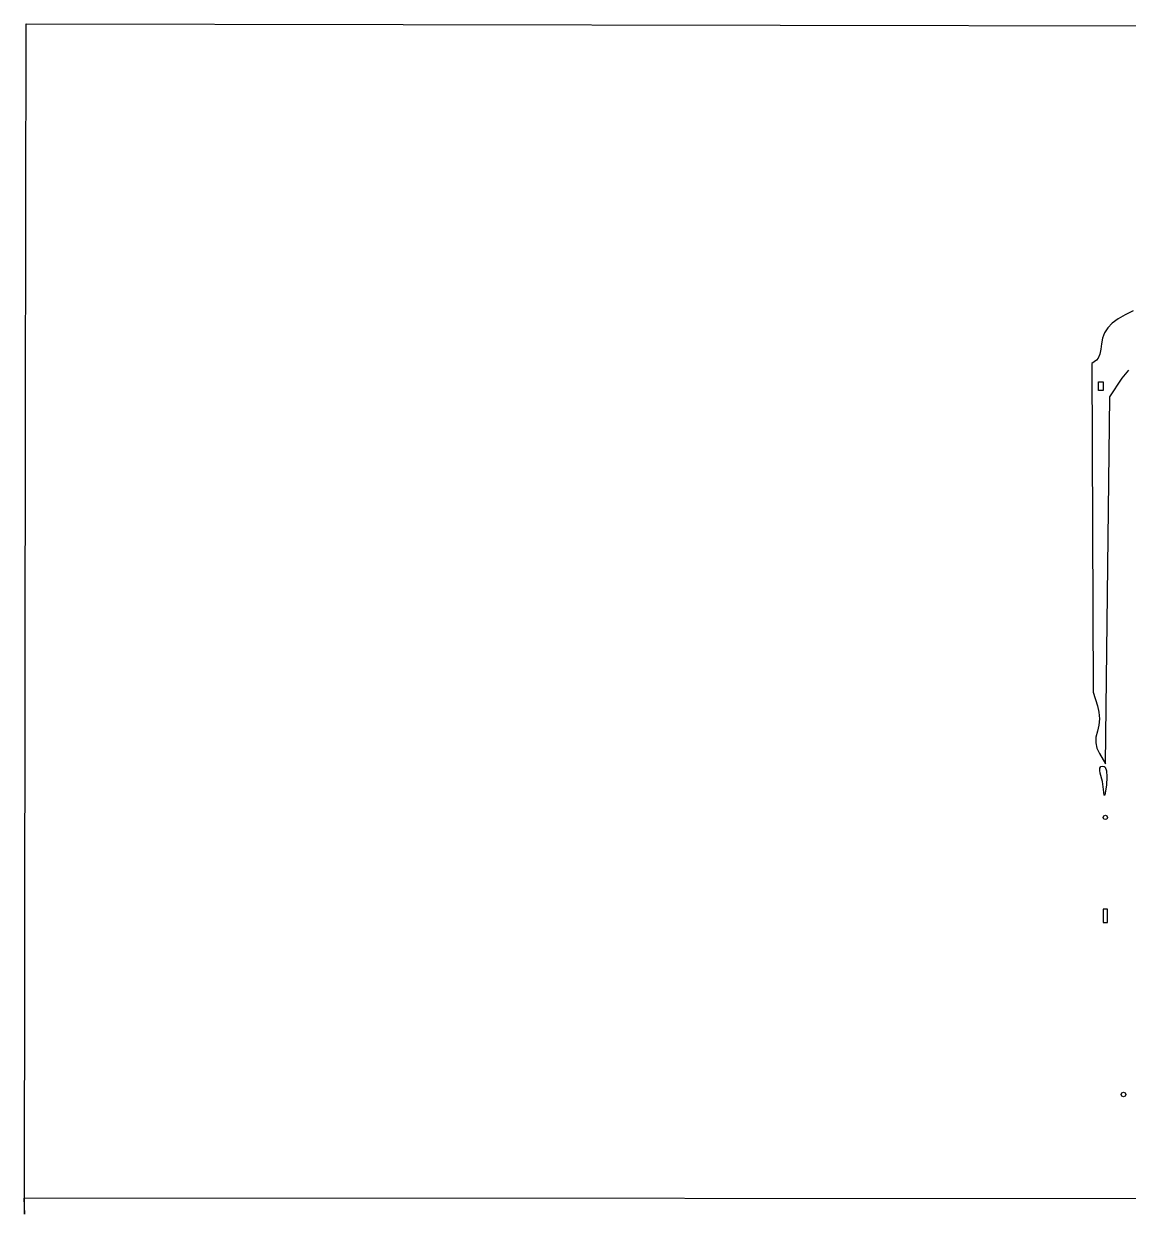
# Model space of a CAD drawing. Extents: x 73.9 to 125.1, y 101.6 to 117.
# Drawn here: x 73.87 to 88.13, y 101.63 to 117 of the extents above; entities that cross this region are included whole.
import ezdxf

# ---------------------------------------------------------------- set-up
doc = ezdxf.new("R2010")
doc.units = 0
doc.layers.add('LAYER_1', color=7, linetype='CONTINUOUS')

msp = doc.modelspace()

# ---------------------------------------------------------------- linework, layer by layer
at = {"layer": 'LAYER_1'}
for points in [[(125.064, 101.809), (73.874, 101.835), (73.882, 101.629), (73.896, 111.988), (73.903, 116.996), (98.242, 116.951)], [(88.196, 113.29), (88.091, 113.24), (88.001, 113.187), (87.927, 113.13), (87.869, 113.07), (87.827, 113.006), (87.8, 112.938), (87.788, 112.866), (87.78, 112.795), (87.765, 112.731), (87.744, 112.681), (87.721, 112.652), (87.661, 112.61), (87.681, 108.366), (87.735, 108.193), (87.754, 108.11), (87.76, 108.025), (87.754, 107.941), (87.736, 107.865), (87.716, 107.788), (87.713, 107.715), (87.728, 107.646), (87.76, 107.577), (87.837, 107.443), (87.896, 112.182), (88.055, 112.42), (88.139, 112.524)]]:
    msp.add_lwpolyline(points, dxfattribs=at)
for points in [[(87.808, 112.26), (87.749, 112.26), (87.749, 112.375), (87.808, 112.375)], [(87.818, 107.077), (87.8, 107.213), (87.772, 107.323), (87.764, 107.358), (87.767, 107.387), (87.781, 107.407), (87.805, 107.414), (87.82, 107.41), (87.833, 107.398), (87.85, 107.352), (87.856, 107.275), (87.851, 107.169), (87.832, 107.041), (87.828, 107.034), (87.824, 107.037)], [(87.808, 106.75), (87.816, 106.771), (87.837, 106.779), (87.858, 106.771), (87.866, 106.75), (87.858, 106.73), (87.837, 106.722), (87.816, 106.73)], [(87.808, 105.395), (87.866, 105.395), (87.866, 105.51), (87.866, 105.568), (87.808, 105.568), (87.808, 105.452)], [(88.042, 103.173), (88.051, 103.194), (88.071, 103.202), (88.092, 103.194), (88.101, 103.173), (88.092, 103.153), (88.071, 103.145), (88.051, 103.153)]]:
    msp.add_lwpolyline(points, close=True, dxfattribs=at)

doc.saveas('drawing.dxf')
